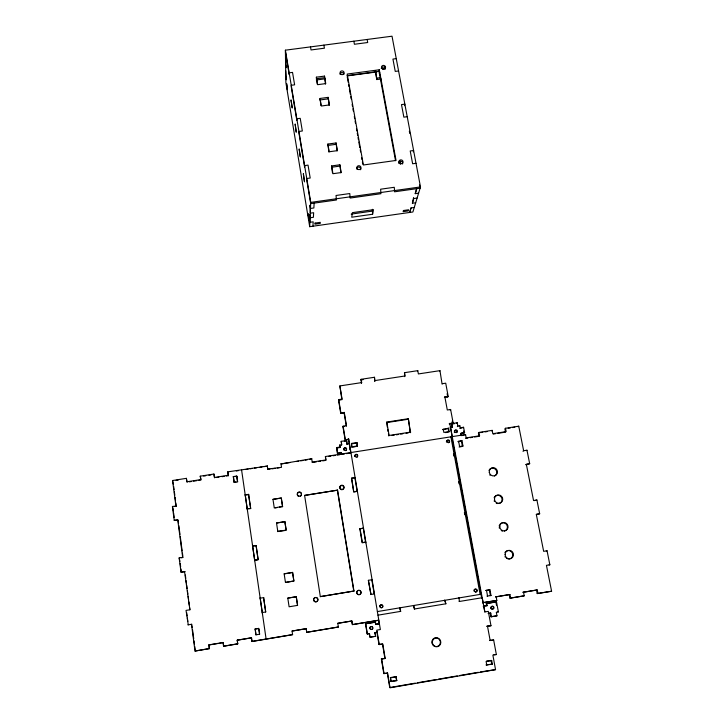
<?xml version="1.0" encoding="UTF-8"?>
<svg xmlns="http://www.w3.org/2000/svg" width="724" height="724" viewBox="0 0 724 724"><rect width="100%" height="100%" fill="white"/><g stroke="black" fill="none" stroke-linecap="round" stroke-linejoin="round"><path stroke-width="1.09" d="M304.623 166.927L304.605 165.597L308.035 165.126L310.198 178.041L306.759 178.52L306.723 179.823L310.677 203.616L336.461 199.987L336.026 195.48L349.773 193.552L350.172 198.05L380.942 193.715L380.616 189.208L394.29 187.29L394.571 191.797L420.101 188.195L419.495 184.982M251.889 641.509L251.499 637.763L251.889 641.509L292.596 634.686L292.053 631.047L306.18 628.685L292.053 631.047M309.7 226.684L310.732 202.385L285.392 50.182L392.019 36.2L420.481 186.928L412.897 211.996L309.7 226.684L285.88 82.69L285.392 50.182M317.221 84.093L316.37 77.178L324.47 76.101L325.764 83.595L317.655 84.681L316.37 77.178M312.949 226.223L313.175 221.825L309.89 222.286L309.555 214.612L310.08 217.77L313.401 217.3L313.637 212.711L310.279 213.191L309.944 205.227L310.478 208.449L313.872 207.969L314.126 203.136M320.868 105.36L320.026 98.455L328.153 97.36L329.465 104.917L321.32 106.021L320.026 98.455M325.483 84.084L324.47 76.101M329.176 105.342L328.153 97.36M328.895 152.049L327.863 144.067L336.063 142.945L337.402 150.637L329.185 151.768L327.863 144.067M332.461 172.801L331.619 165.932L339.855 164.791L341.203 172.556L332.959 173.706L331.619 165.932M337.076 150.918L336.063 142.945M304.605 495.406L337.574 490.157L304.605 495.406L320.325 596.621L353.964 591.037L337.574 490.157M340.868 172.764L339.855 164.791M281.002 463.939L311.754 458.672L309.51 459.459M381.213 78.979L376.815 79.568L375.738 70.943M395.53 160.692L379.014 71.377L379.276 69.785L347.176 74.056L363.385 164.991L396.046 160.447L379.276 69.785M295.184 124.193L296.243 132.23L295.139 124.157M384.381 68.653L384.725 66.662M372.589 214.241L373.512 209.652L352.407 212.648L351.728 217.209L372.589 214.241L372.398 209.299M374.48 377.267L374.806 381.222L374.48 377.267L361.104 379.304L361.665 382.598L339.873 385.928L341.918 399.711M467.903 438.047L465.677 438.391L466.193 437.893L465.559 434.536L325.402 456.536L325.854 460.373L322.714 460.862M340.76 413.504L340.904 412.924L344.271 412.409L344.126 412.979L340.76 413.504L338.561 400.227L338.696 399.612L342.063 399.096L339.873 385.928M404.517 105.641L404.852 104.138L401.494 104.6L403.856 117.161L407.223 116.7M413.241 151.868L413.603 150.502L410.218 150.972L412.626 163.769L416.019 163.298M337.42 453.441L340.95 452.446L337.42 453.441L336.669 447.577L340.063 447.052L339.728 445.025L341.755 444.708L341.203 441.341L346.615 440.5L347.013 444.346L346.615 440.5M345.167 440.111L348.706 439.079L345.167 440.111L342.941 426.698L343.095 426.164L346.47 425.64L344.271 412.409M339.728 445.025L339.918 447.523L336.542 448.056M341.203 441.341L341.61 445.197M339.918 447.523L340.063 447.052M346.47 425.64L346.316 426.183L344.126 412.979M415.676 202.792L412.399 203.254L413.594 197.489M416.689 188.674L415.223 193.652L418.59 193.181M409.684 212.449L411.024 207.915L414.264 207.462M412.399 203.254L413.793 198.539L417.105 198.068M415.232 193.652L416.707 188.674M361.665 382.598L361.466 383.258L361.104 379.304M409.675 212.449L411.024 207.915M349.031 444.029L349.203 443.55L347.176 443.866M356.941 442.563L357.312 446.418L356.941 442.563L351.52 443.414L351.9 447.269L351.484 444.744M350.941 452.527L350.769 452.989L348.543 439.586M351.502 478.401L355.086 477.469L351.502 478.401L353.764 492.076L351.674 478.012M442.093 384.136L439.957 370.652L418.382 373.937L417.784 370.661L404.481 372.688L404.743 376.652M387.295 427.07L386.797 422.065L408.345 418.716L410.372 432.608L408.345 418.716M417.413 371.358L417.784 370.661M304.487 181.742L303.338 173.66L304.469 181.751M439.522 371.34L439.957 370.652M448.183 396.363L444.853 396.879L444.391 397.503L447.722 396.987L448.183 396.363L445.722 383.186L442.391 383.693M450.165 410.056L450.627 409.476L453.115 422.789L449.287 423.857L453.115 422.789M266.106 639.039L241.608 470.12M448.599 428.237L442.789 429.603L448.599 428.237L449.215 431.585L448.753 432.101L448.138 428.762M359.855 528.873L363.502 528.086L359.855 528.873L362.163 542.81M451.867 423.594L452.491 426.934L452.02 427.468L451.396 424.137L451.867 423.594L457.224 422.762L457.849 426.101L457.36 426.635M450.011 427.784L452.491 426.934M456.735 423.305L457.224 422.762M459.36 426.327L459.858 425.784L460.229 427.793L463.577 427.269L464.591 432.617L460.736 433.658L461.116 435.667L461.613 435.16L461.233 433.142L464.591 432.617M463.07 427.803L463.577 427.269M460.736 433.658L461.233 433.142M461.948 440.635L458.102 441.649L461.948 440.635L462.962 446.011L462.455 446.491L461.45 441.124M465.052 435.052L465.559 434.536M478.944 432.436L478.392 432.952L479.035 436.291L479.587 435.785L478.944 432.436L492.166 430.364L492.818 433.703L506.166 431.613L505.506 428.264L518.755 426.192L523.642 450.753L522.954 451.215M491.578 430.889L492.166 430.364M505.506 428.264L504.872 428.798L505.533 432.128L497.768 433.35M259.608 634.179L258.776 628.378L255.119 629.047L255.952 634.858L259.608 634.179L258.911 629.346M518.085 426.726L518.755 426.192M255.952 634.858L255.237 628.975M223.544 646.27L223.263 642.496L223.544 646.27L237.653 643.898L237.318 640.143L251.499 637.763M526.285 450.69L526.981 450.219L529.678 463.713L525.624 464.672M237.653 643.898L237.318 640.143M192.258 627.572L191.498 624.287L195.018 651.048L209.254 648.659L209.028 644.876L218.449 643.301M209.254 648.659L209.028 644.876M195.018 651.048L209.526 648.523M536.394 514.465L539.67 513.778L536.918 500.022L534.511 500.619M320.325 596.621L353.964 591.037M368.371 580.322L370.959 594.495L368.371 580.322L371.837 579.752M265.699 611.97L263.599 597.581L265.699 611.97L262.26 612.54M546.276 550.946L547.054 550.774L549.851 564.783L546.439 565.354L551.597 591.236L537.208 593.562L536.511 590.024L522.828 592.313L537.262 589.97L537.959 593.526M189.616 607.545L189.914 609.789L186.032 610.386L188.267 624.821M376.779 631.156L378.996 644.514L382.779 644.043L385.177 658.469L381.376 658.903L383.792 673.528L387.612 673.139L390.046 687.8L495.551 669.637L492.872 655.12L496.356 654.523L493.65 640.007L489.542 640.496L493.65 640.007M493.976 654.668L496.356 654.523M383.792 673.528L387.612 673.139M390.272 677.619L395.901 676.65L396.843 680.56L391.186 681.528L390.58 679.456M486.628 661.093L491.696 660.505L492.374 664.152L486.184 664.922L492.374 664.152M396.227 676.877L390.571 677.845L391.186 681.528M491.696 660.505L486.112 661.465L486.781 665.112M390.879 681.293L396.843 680.56M387.313 672.922L389.747 687.538L415.205 683.157M417.422 682.777L436.246 679.537M438.454 679.157L457.278 675.917M459.496 675.537L478.32 672.297M480.528 671.917L495.551 669.637M381.376 658.903L385.177 658.469M223.761 646.143L237.825 643.781M252.015 641.401L292.596 634.595M306.143 628.613L306.732 632.314L338.452 626.993L337.737 623.319L351.746 620.975L352.507 624.631L378.815 620.215L352.326 624.577L351.746 620.975M524.23 595.825L510.619 598.105L509.94 594.549L495.542 596.884L509.271 594.585L509.949 598.133L524.23 595.825L523.543 592.268M537.208 593.562L551.597 591.236M306.732 632.314L338.452 626.993M496.845 600.422L482.528 602.73L496.845 600.422L496.166 596.857M375.159 634.369L374.86 632.568L375.711 636.278L370.091 637.22L369.493 633.6L367.159 633.862L365.502 623.762L375.285 622.124L375.901 624.341L379.403 623.753L375.647 624.278L375.285 622.124M486.238 603.499L486.836 603.49L487.234 605.635L486.637 605.635L486.238 603.499L496.501 601.87L498.384 611.88L496.311 612.233L496.981 615.816L491.451 616.748L490.836 616.712L490.166 613.138L488.103 613.481L490.781 613.156L491.451 616.748M365.502 623.762L375.539 622.169M486.836 603.49L496.501 601.87M486.637 605.635L483.189 606.214L487.234 605.635M481.605 597.753L482.184 597.725L484.836 611.943L488.302 611.364L490.981 625.726L486.899 626.251L490.981 625.726M367.159 633.862L369.493 633.6M374.86 632.568L377.213 632.296L375.113 632.649M369.258 633.509L369.855 637.12L375.711 636.278M490.836 616.712L496.981 615.816M378.996 644.514L381.62 644.07M187.932 624.884L191.815 624.233M370.715 594.531L374.19 593.952M489.949 589.825L485.913 590.449L489.949 589.825L491.017 595.517L486.971 596.124L487.569 596.096L486.501 590.404M255.119 629.047L258.658 628.45M450.889 436.844L480.139 594.395L377.376 611.581M400.671 611.373L399.729 607.78L400.671 611.373L377.973 615.174M414.228 609.029L445.866 603.807L444.762 600.25L445.866 603.807M459.206 601.499L482.184 597.725M219.499 643.129L223.263 642.496M208.765 645.003L223.037 642.613M237.137 640.251L251.364 637.862M351.927 621.02L337.737 623.319M285.455 582.431L293.872 581.055L292.577 572.403L284.143 573.788L285.455 582.431L293.872 580.974L292.577 572.403M263.69 597.608L260.178 598.187M547.054 550.774L543.652 551.335L536.294 514.321L539.67 513.778M287.799 598.124L296.261 596.73L287.799 598.124L289.102 606.784L297.573 605.373L296.261 596.73L297.564 605.373M181.018 572.123L184.892 571.661L181.018 572.123L179.154 557.914L182.674 557.344L177.733 519.823L174.231 520.375L172.403 506.438L176.258 506.185L174.52 506.465M363.023 542.674L365.828 542.059L362.371 542.62L360.054 528.638M284.179 573.888L292.577 572.512M277.835 531.66L276.523 523.018L284.876 521.678L286.152 530.086L277.79 531.434L285.138 530.484M256.006 545.471L252.522 546.041L256.124 545.661L258.178 559.733L254.685 560.304L258.07 559.589L256.124 545.661M536.918 500.022L533.552 500.565L526.33 464.247L529.678 463.713M181.262 557.77L183.018 557.489M282.55 506.357L274.278 507.986L272.975 499.343L281.292 498.021L282.586 506.664L279.473 507.153M281.292 498.021L272.975 499.343M250.712 508.51L247.11 508.764L250.712 508.51L248.567 494.356L245.101 494.908L248.703 494.7M353.946 491.732L357.366 491.18L354.615 491.94M178.529 523.389L178.086 520.085L174.231 520.375M275.319 507.823L277.401 507.488M284.876 521.678L276.523 523.018M549.064 564.91L549.851 564.783M234.06 482.094L237.689 481.931L236.721 476.057L233.273 476.6L234.06 482.094L235.961 482.202M462.962 446.011L459.604 446.545L458.6 441.16M459.107 447.016L461.342 446.663M523.642 450.753L526.981 450.219M451.396 424.137L454.6 423.64M344.298 441.332L346.452 440.997M410.725 432.083L389.123 435.459L386.797 422.065M392.073 435.468L394.227 435.133M396.372 434.798L398.526 434.454M400.68 434.119L402.834 433.785M406.064 433.278L408.218 432.943M457.849 426.101L459.858 425.784M351.339 443.903L356.751 443.061M459.731 428.327L461.957 427.974M352.081 446.789L357.511 445.939M449.215 431.585L443.857 432.418L443.233 429.07M352.986 447.097L355.149 446.762M445.541 432.608L447.685 432.273M175.896 505.877L172.556 480.519L186.367 478.347L187.154 482.166M198.856 480.329L200.982 479.994L200.231 476.175L213.915 474.03L214.639 477.849M226.295 476.021L228.422 475.686L227.734 471.858L267.319 466.084M176.104 480.401L178.222 480.066M203.661 476.075L205.761 475.749M208.91 475.252L211.01 474.926M236.35 470.944L238.449 470.618M245.898 469.451L248.033 469.107M250.178 468.772L252.323 468.437M254.468 468.102L256.604 467.767M259.826 467.261L261.961 466.926M264.106 466.591L266.251 466.256M282.098 463.767L289.772 462.564M296.351 461.523L298.541 461.179M300.741 460.835L302.931 460.491M305.121 460.147L307.311 459.803M328.624 456.464L330.841 456.111M333.058 455.767L335.266 455.423M337.484 455.07L339.701 454.726M341.909 454.373L344.443 453.975M346.552 453.649L349.719 453.152M461.722 435.567L463.939 435.224M480.591 432.608L482.79 432.264M484.98 431.92L487.18 431.576M508.176 428.282L510.375 427.938M512.583 427.585L514.782 427.241M200.702 479.614L186.828 481.795L186.367 478.347M228.223 475.288L214.395 477.46L213.915 474.03M312.297 462.075L325.945 459.93L325.402 456.536M466.193 437.893L479.587 435.785M189.281 481.831L191.407 481.496M193.534 481.17L196.729 480.664M216.757 477.514L218.883 477.179M222.06 476.682L224.178 476.347M280.966 463.505L281.518 467.333L267.753 469.071L269.943 469.161M272.043 468.826L275.201 468.328M277.31 468.003L279.419 467.668M313.284 462.346L316.424 461.849M318.524 461.523L320.614 461.197M470.129 437.694L472.356 437.341M474.582 436.997L477.921 436.472M493.334 434.047L495.551 433.694M233.273 476.6L236.902 476.446M450.627 409.476L447.296 409.992L444.853 396.879M342.941 426.698L344.633 426.436M386.516 422.617L408.001 419.277M360.905 379.973L363.122 379.638M375.05 380.553L405.069 375.973L404.481 372.688M338.561 400.227L341.076 399.838M310.732 202.385L420.481 186.928M351.185 214.105L372.036 211.146M331.511 167.262L339.719 166.122M327.764 145.461L335.936 144.338M377.05 78.092L380.362 77.649M319.945 99.975L328.053 98.88M396.254 58.635L392.933 59.078L395.25 71.414L398.58 70.97M382.471 68.997L384.353 68.744M316.298 78.753L324.37 77.676M347.013 75.64L379.014 71.377M316.288 79.993L325.185 78.807M347.411 75.848L376.308 72.002M536.511 590.024L537.262 589.97M479.569 594.431L480.139 594.395M491.017 595.517L490.41 595.544L489.343 589.879M509.271 594.585L509.94 594.549M458.563 597.943L459.07 597.924L459.297 601.499M189.905 609.789L184.548 571.553M509.949 598.133L510.619 598.105M413.612 605.463L414.608 609.047M497.75 611.861L498.384 611.88M490.166 613.138L490.781 613.156M179.154 557.914L179.932 561.326M172.556 480.519L173.362 484.202M200.231 476.175L200.865 479.143M227.734 471.858L228.422 475.686M409.341 131.216L409.757 133.388M463.677 431.006L464.075 433.142M495.868 601.879L496.501 605.21M447.115 393.702L447.722 396.987M452.228 421.124L452.636 423.332M450.482 427.251L483.116 602.721M483.777 606.214L484.845 611.943M487.514 626.314L490.175 640.595M481.704 598.286L451.749 437.133L452.228 436.626L449.767 423.314M400.236 161.561L400.644 163.769M399.621 160.773L400.245 164.095M453.496 453.939L453.903 456.156M458.627 481.596L459.034 483.813M464.374 512.574L464.781 514.782M491.08 660.333L491.75 663.971M375.322 71.414L376.815 79.568M367.14 39.458L367.702 42.517L354.407 44.264L353.855 41.205M347.212 76.744L348.199 82.274M348.588 84.482L348.986 86.699M349.375 88.907L350.362 94.437M350.76 96.654L351.149 98.862M352.136 104.392L352.534 106.6M352.923 108.817L353.321 111.025M354.308 116.555L354.697 118.772M355.095 120.98L355.484 123.189M356.47 128.718L356.869 130.935M357.258 133.144L357.656 135.361M358.045 137.569L358.443 139.777M358.833 141.995L359.819 147.524M360.217 149.732L360.606 151.94M361.593 157.47L361.991 159.687M362.38 161.895L362.778 164.113M323.872 45.132L324.406 48.2L311.03 49.956L310.506 46.888M387.675 429.296L388.064 431.522M388.453 433.748L388.842 435.975M413.766 606.35L414.074 608.142M395.901 676.65L396.517 680.325M285.419 51.829L289.175 74.418L289.166 72.834L292.532 72.391L294.614 84.835L291.238 85.287L291.247 86.835L296.804 120.247L296.813 118.781L300.216 118.32L302.333 130.999L298.922 131.469L298.912 132.89L304.578 166.927M285.509 58.282L286.107 67.631L285.609 64.617M348.706 439.079L380.362 629.536L376.86 630.124L379.258 644.641M354.823 477.378L357.222 491.795M363.303 528.393L365.692 542.81M371.774 579.399L374.172 593.816M378.634 620.649L379.177 623.952M382.498 643.926L384.887 658.306M349.556 447.17L349.9 449.26M285.699 70.753L286.279 79.749L285.79 76.807M338.696 399.612L340.904 412.924M343.095 426.164L345.321 439.613M381.648 659.075L384.082 673.745M340.95 452.446L341.276 454.473M365.729 623.817L367.385 633.952M336.669 447.577L337.556 452.98M337.438 490.51L353.783 591.083M311.754 458.672L312.234 462.509M281.328 498.347L282.586 506.664M284.903 521.932L286.152 530.086M267.247 465.659L267.835 469.487M248.567 494.356L250.576 508.212M245.174 494.727L247.282 509.271M252.477 545.072L254.748 560.729M260.106 597.644L262.378 613.309M236.721 476.057L237.517 481.551M233.454 476.989L234.241 482.474M173.651 486.392L174.086 489.696M174.375 491.895L174.81 495.189M175.099 497.388L175.534 500.691M175.823 502.89L176.258 506.185M178.819 525.588L179.977 534.384M180.267 536.584L182.149 550.892M182.439 553.091L182.873 556.394M185.335 575.019L185.778 578.386M186.068 580.63L186.367 582.874M186.665 585.119L187.109 588.476M187.398 590.721L187.842 594.087M188.14 596.332L188.584 599.698M188.883 601.943L189.326 605.3M192.548 629.789L193.724 638.686M194.014 640.903L194.457 644.242M194.747 646.46L195.181 649.799M172.918 507.805L173.335 511.017M173.615 513.153L174.176 517.434M180.222 563.507L180.647 566.783M180.937 568.955L181.362 572.231M186.656 612.595L187.1 615.934M187.389 618.151L187.824 621.491M434.681 638.043A4.407 4.235 75.7 0 1 439.993 640.45A4.407 4.235 75.7 0 1 438.219 646.08A4.407 4.235 75.7 0 1 432.617 644.613M432.228 643.88A4.407 4.235 75.7 0 1 432.228 640.387M432.608 639.672A4.407 4.235 75.7 0 1 434.192 638.251M340.28 489.035A2.081 2.072 55.8 0 1 341.194 485.65A2.081 2.072 55.8 0 1 343.873 487.94A2.081 2.072 55.8 0 1 340.678 489.379M297.673 495.587A2.091 2.081 -60.7 0 1 298.306 492.61A2.091 2.081 -60.7 0 1 301.229 493.415A2.091 2.081 -60.7 0 1 300.234 496.293M298.578 496.311A2.091 2.081 -60.7 0 1 297.926 495.886M381.276 68.454A2.027 1.864 9.4 0 1 383.584 67.024A2.027 1.864 9.4 0 1 385.268 69.151M356.651 169.054A2.072 1.946 8.8 0 1 359.059 167.072A2.072 1.946 8.8 0 1 360.633 169.751M339.927 74.183A2.036 1.873 6.8 0 1 343.963 74.183M398.589 163.217A2.063 1.937 12.2 0 1 401.033 161.253A2.063 1.937 12.2 0 1 402.508 164.022M371.693 626.604A1.466 1.421 83.8 0 1 372.371 628.848A1.466 1.421 83.8 0 1 370.1 628.857A1.466 1.421 83.8 0 1 370.733 626.613M343.8 449.939A1.376 1.357 26.6 0 1 344.57 448.21A1.376 1.357 26.6 0 1 346.334 448.907A1.376 1.357 26.6 0 1 345.719 450.69M494.791 496.691A4.217 4.063 52 0 1 501.515 497.442A4.217 4.063 52 0 1 498.764 503.551M497.479 503.551A4.217 4.063 52 0 1 496.23 503.153M494.365 501.334A4.217 4.063 52 0 1 494.148 500.854M494.139 497.795A4.217 4.063 52 0 1 494.483 497.107M505.741 551.579A4.29 4.118 59.4 0 1 512.601 553.688A4.29 4.118 59.4 0 1 507.859 558.901M506.863 558.539A4.29 4.118 59.4 0 1 506.402 558.267M505.261 557.145A4.29 4.118 59.4 0 1 504.972 556.693M504.954 552.602A4.29 4.118 59.4 0 1 505.388 551.95M499.904 524.384A4.254 4.091 55.9 0 1 506.682 524.701A4.254 4.091 55.9 0 1 504.32 531.054M502.51 531.054A4.254 4.091 55.9 0 1 501.289 530.574M499.334 528.131A4.254 4.091 55.9 0 1 499.198 527.615M499.189 526.04A4.254 4.091 55.9 0 1 499.406 525.289M496.8 471.822A4.181 4.036 47.7 0 1 494.492 475.985M490.13 475.297A4.181 4.036 47.7 0 1 489.759 474.935M489.017 470.338A4.181 4.036 47.7 0 1 496.7 471.315M454.563 432.617A1.376 1.339 39.6 0 1 454.292 432.183M454.301 431.187A1.376 1.339 39.6 0 1 456.256 430.581A1.376 1.339 39.6 0 1 456.6 432.617M446.464 442.038A1.376 1.339 41 0 1 448.129 440.436A1.376 1.339 41 0 1 448.771 442.699M354.823 456.437A1.376 1.367 34 0 1 355.656 454.862A1.376 1.367 34 0 1 357.357 455.468A1.376 1.367 34 0 1 357.013 457.224M474.555 589.345A1.448 1.394 66.3 0 1 476.654 590.214A1.448 1.394 66.3 0 1 475.306 592.015M474.039 591.155A1.448 1.394 66.3 0 1 474.175 589.698M491.985 606.232A1.457 1.394 66.8 0 1 493.343 608.115A1.457 1.394 66.8 0 1 491.243 608.875M490.854 608.495A1.457 1.394 66.8 0 1 490.682 607.11M379.756 74.183A1.276 1.177 9.3 0 1 379.738 72.617M299.166 149.117L300.324 156.864L299.166 149.117M291.039 100.066L292.197 107.84L291.039 100.066M308.18 213.888L308.958 219.969L308.18 213.888M315.058 223.083L314.994 224.187L320.207 223.445L320.279 222.34L315.058 223.083M403.44 210.512L403.123 211.652L408.273 210.919L408.608 209.779L403.44 210.512M287.374 88.265L286.595 83.559L287.392 89.722L287.374 88.265M432.5 640.93A4.425 4.254 75.7 0 0 437.513 646.641A4.425 4.254 75.7 0 0 439.703 639.392A4.425 4.254 75.7 0 0 432.5 640.93M339.882 487.333A2.091 2.081 55.4 0 0 343.058 489.062A2.091 2.081 55.4 0 0 342.95 485.451A2.091 2.081 55.4 0 0 339.882 487.333M357.122 591.49A2.172 2.118 83.5 0 0 359.122 594.648A2.172 2.118 83.5 0 0 360.787 591.3A2.172 2.118 83.5 0 0 357.122 591.49M300.451 495.859A2.1 2.091 -60.3 0 0 300.451 492.229A2.1 2.091 -60.3 0 0 297.311 494.058A2.1 2.091 -60.3 0 0 300.451 495.859M317.546 600.875A2.181 2.127 -85.7 0 0 315.972 597.472A2.181 2.127 -85.7 0 0 313.872 600.585A2.181 2.127 -85.7 0 0 317.546 600.875M317.474 600.893A2.172 2.127 -85.7 0 0 315.899 597.499A2.172 2.127 -85.7 0 0 313.809 600.603A2.172 2.127 -85.7 0 0 317.474 600.893M356.923 591.526A2.163 2.118 83.6 0 0 358.923 594.685A2.163 2.118 83.6 0 0 360.579 591.345A2.163 2.118 83.6 0 0 356.923 591.526M382.2 68.644A2.036 1.864 9.4 0 0 385.521 67.676A2.036 1.864 9.4 0 0 382.869 65.477A2.036 1.864 9.4 0 0 382.2 68.644M399.521 163.162A2.072 1.937 12.2 0 0 402.969 162.348A2.072 1.937 12.2 0 0 400.417 159.923A2.072 1.937 12.2 0 0 399.521 163.162M340.841 74.237A2.036 1.873 6.8 0 0 344.108 73.07A2.036 1.873 6.8 0 0 341.33 71.024A2.036 1.873 6.8 0 0 340.841 74.237M357.547 169.099A2.081 1.946 8.8 0 0 360.95 168.077A2.081 1.946 8.8 0 0 358.253 165.796A2.081 1.946 8.8 0 0 357.547 169.099M370.172 627.455A1.466 1.421 83.8 0 0 371.62 629.509A1.466 1.421 83.8 0 0 372.625 627.201A1.466 1.421 83.8 0 0 370.172 627.455M344.099 449.749A1.376 1.367 26.4 0 0 346.47 449.622A1.376 1.367 26.4 0 0 345.167 447.64A1.376 1.367 26.4 0 0 344.099 449.749M505.099 554.385A4.299 4.127 59.4 0 0 511.307 558.385A4.299 4.127 59.4 0 0 511.406 551.018A4.299 4.127 59.4 0 0 505.099 554.385M494.483 499.433A4.226 4.072 51.9 0 0 501.044 502.565A4.226 4.072 51.9 0 0 500.257 495.361A4.226 4.072 51.9 0 0 494.483 499.433M489.288 472.374A4.19 4.045 47.6 0 0 495.967 475.071A4.19 4.045 47.6 0 0 494.754 467.985A4.19 4.045 47.6 0 0 489.288 472.374M499.759 526.764A4.263 4.1 55.8 0 0 506.148 530.339A4.263 4.1 55.8 0 0 505.805 523.045A4.263 4.1 55.8 0 0 499.759 526.764M454.762 431.631A1.376 1.339 39.6 0 0 457.097 432.101A1.376 1.339 39.6 0 0 456.274 429.875A1.376 1.339 39.6 0 0 454.762 431.631M446.934 441.595A1.385 1.348 41 0 0 449.242 442.21A1.385 1.348 41 0 0 448.563 439.93A1.385 1.348 41 0 0 446.934 441.595M355.113 456.292A1.385 1.367 33.8 0 0 357.502 456.464A1.385 1.367 33.8 0 0 356.443 454.319A1.385 1.367 33.8 0 0 355.113 456.292M380.191 605.762A1.457 1.412 80.3 0 0 381.756 607.717A1.457 1.412 80.3 0 0 382.607 605.364A1.457 1.412 80.3 0 0 380.191 605.762M379.919 605.762A1.448 1.412 80.3 0 0 381.485 607.707A1.448 1.412 80.3 0 0 382.335 605.364A1.448 1.412 80.3 0 0 379.919 605.762M474.482 590.286A1.448 1.394 66.2 0 0 476.383 591.888A1.448 1.394 66.2 0 0 476.745 589.427A1.448 1.394 66.2 0 0 474.482 590.286M491.216 607.436A1.457 1.394 66.8 0 0 493.125 609.047A1.457 1.394 66.8 0 0 493.478 606.576A1.457 1.394 66.8 0 0 491.216 607.436"/></g></svg>
